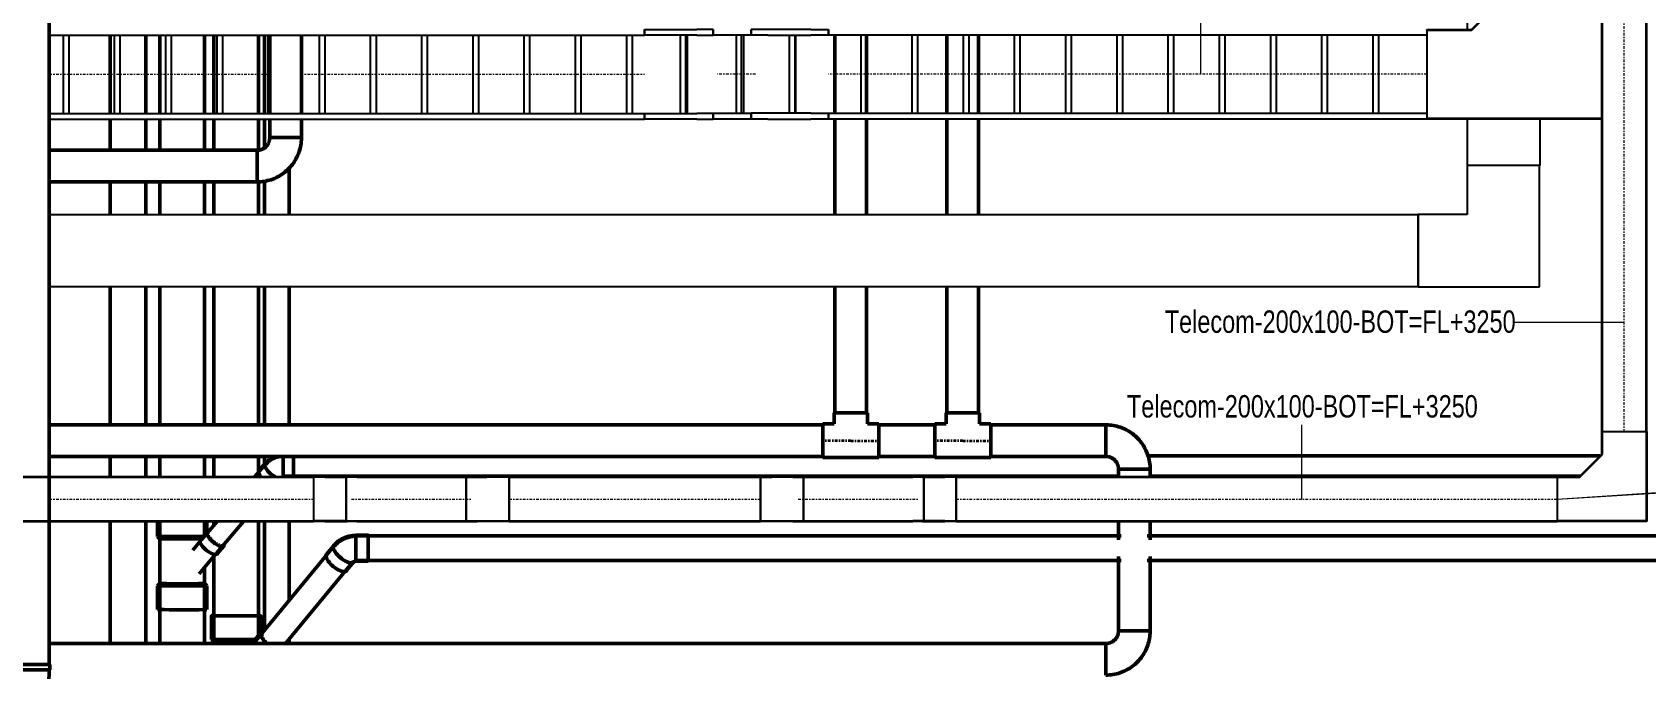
# Model space of a CAD drawing. Header units: millimetres. Extents: x -108050 to 96605, y 58136 to 140997.
# Drawn here: x 68769 to 75976, y 94780 to 97626 of the extents above; entities that cross this region are included whole.
import ezdxf

# ---------------------------------------------------------------- set-up
doc = ezdxf.new("R2010")
doc.units = ezdxf.units.MM
doc.linetypes.add('Center', pattern=[29.999999, 12, -6, 6, -6])
for name, color, linetype, lineweight in [('E-CABL-TRAY', 211, 'Continuous', 25), ('E-CABL-TRAY-CNTR', 211, 'Center', 18), ('E-CABL-TRAY-IDEN', 211, 'Continuous', 9), ('M-HVAC-DUCT', 70, 'Continuous', 50), ('P-PIPE', 3, 'Continuous', 50), ('P-PIPE-CNTR', 3, 'Center', 35)]:
    doc.layers.add(name, color=color, linetype=linetype, lineweight=lineweight)
doc.styles.add('Arial_2', font='arial.ttf', dxfattribs={"width": 0.75, "height": 100})

# ---------------------------------------------------------------- blocks, each defined once
blk = doc.blocks.new('PG_Busway_ThanhThang - 1250A-2004915-HẦM')
at = {"layer": 'E-CABL-TRAY'}
for p, q in [((68844.8, 96811.9), (74955.6, 96811.9)), ((74955.6, 96811.9), (74955.6, 96488.9)), ((74955.6, 96488.9), (68844.8, 96488.9))]:
    blk.add_line(p, q, dxfattribs=at)
blk = doc.blocks.new('PG_Busway_CutNgang - 1250A-2000881-HẦM')
at = {"layer": 'E-CABL-TRAY'}
for p, q in [((161.5, 381), (-161.5, 381)), ((-161.5, 381), (-161.5, 161.5)), ((161.5, -161.5), (161.5, 381)), ((-381, -161.5), (-381, 161.5)), ((-161.5, 161.5), (-381, 161.5)), ((-381, -161.5), (161.5, -161.5))]:
    blk.add_line(p, q, dxfattribs=at)
blk = doc.blocks.new('PG_Busway_ThanhThang - 1250A-2005225-HẦM')
at = {"layer": 'E-CABL-TRAY'}
for p, q in [((75176.3, 101592.1), (75443.6, 101592.1)), ((75176.3, 97638.3), (75176.3, 101592.1)), ((75469, 101592.1), (75499.3, 101592.1)), ((75499.3, 101592.1), (75499.3, 101408.2)), ((75499.3, 101382.8), (75499.3, 101179.6)), ((75499.3, 101154.2), (75499.3, 100951)), ((75499.3, 100925.6), (75499.3, 100722.4)), ((75499.3, 100697), (75499.3, 100493.8)), ((75499.3, 100468.4), (75499.3, 100265.2)), ((75499.3, 100239.8), (75499.3, 100036.6)), ((75499.3, 100011.2), (75499.3, 99808)), ((75499.3, 99782.6), (75499.3, 99579.4)), ((75499.3, 99554), (75499.3, 99350.8)), ((75499.3, 99325.4), (75499.3, 99122.2)), ((75499.3, 99096.8), (75499.3, 98893.6)), ((75499.3, 98868.2), (75499.3, 98665)), ((75499.3, 98639.6), (75499.3, 98526.8)), ((75499.3, 98501.4), (75499.3, 98326.8)), ((75499.3, 98301.4), (75499.3, 98163.9)), ((75499.3, 98138.5), (75499.3, 98038.5)), ((75176.3, 97031.4), (75176.3, 97238.5)), ((75499.3, 97238.5), (75499.3, 97031.4)), ((75499.3, 97031.4), (75176.3, 97031.4))]:
    blk.add_line(p, q, dxfattribs=at)
blk = doc.blocks.new('01_REC Elbow_C Flanged_ - 1 W-2037984-HẦM')
at = {"layer": 'M-HVAC-DUCT'}
for p, q in [((-812.5, -402), (-812.5, 402)), ((-812.5, 402), (-787.5, 402)), ((-787.5, 402), (-787.5, -402)), ((-787.5, -402), (-812.5, -402)), ((-402, -787.5), (402, -787.5)), ((-402, -787.5), (-402, -812.5)), ((402, -812.5), (402, -787.5)), ((402, -812.5), (-402, -812.5))]:
    blk.add_line(p, q, dxfattribs=at)
for radius, start, end in [(1200, 0.59779, 89.40221), (400, 1.79962, 88.20038)]:
    blk.add_arc((-800, -800), radius, start, end, dxfattribs=at)
blk = doc.blocks.new('DSC_uPVC_Elbow_TienPhong - Standard-2088163-HẦM')
at = {"layer": 'P-PIPE'}
blk.add_line((69807.5, 95699.9), (69780.7, 95668.1), dxfattribs=at)
at = {"layer": 'P-PIPE', "flags": 128}
for points in [[(69857.9, 95731.6), (69854.8, 95730.7), (69851.1, 95729.3), (69847.4, 95727.9), (69843.8, 95726.3), (69840.2, 95724.6), (69836.7, 95722.7), (69833.2, 95720.7), (69829.9, 95718.6), (69826.6, 95716.3), (69823.3, 95714), (69820.2, 95711.4), (69817.2, 95708.8), (69814.3, 95706), (69811.5, 95703.1), (69808.8, 95700.1), (69808.1, 95699.4)], [(69875.9, 95731.6), (69874.5, 95731.4), (69870.8, 95730.8), (69867, 95730.1), (69863.3, 95729.2), (69859.6, 95728.2), (69856, 95727.1), (69852.4, 95725.8), (69848.8, 95724.4), (69845.3, 95722.9), (69841.9, 95721.2), (69838.5, 95719.4), (69835.2, 95717.5), (69831.9, 95715.5), (69828.7, 95713.3), (69825.6, 95711), (69822.6, 95708.6), (69819.7, 95706), (69816.9, 95703.4), (69814.2, 95700.6), (69811.6, 95697.7), (69811, 95697)], [(69887.8, 95641.7), (69888.4, 95641.7), (69889, 95641.8), (69889.6, 95641.8), (69889.7, 95641.8)]]:
    blk.add_lwpolyline(points, dxfattribs=at)
at = {"layer": 'P-PIPE'}
for centre, major_axis, ratio, start_param, end_param in [((69889.7, 95689), (0, 48), 0.005, 0.492658, 2.063455), ((69934.7, 95689), (0, 48), 0.005, 0.492658, 2.063455), ((69817.4, 95637.1), (-36.7, 31), 0.382053, 0.044713, 1.010176), ((69844.2, 95668.9), (-36.7, 31), 0.382053, 6.094989, 8.160494), ((69844.2, 95668.9), (-36.1, 30.5), 0.382053, 0.306512, 2.108613), ((69844.2, 95668.9), (-36.1, 30.5), 0.382053, 6.240632, 6.589698), ((69844.2, 95668.9), (-36.7, 31), 0.382053, 1.877309, 2.082311), ((69889.7, 95689), (0, 48), 0.005, 2.063455, 3.029106), ((69934.7, 95689), (0, 48), 0.005, 2.063455, 3.029106), ((69934.7, 95689), (0, 48), 0.005, 3.372452, 3.474952)]:
    blk.add_ellipse(centre, major_axis=major_axis, ratio=ratio, start_param=start_param, end_param=end_param, dxfattribs=at)
blk = doc.blocks.new('DSC_uPVC_Elbow_TienPhong - Standard-2088165-HẦM')
at = {"layer": 'P-PIPE'}
for p, q in [((70268.9, 95380), (70213.9, 95380)), ((70114.6, 95334.6), (70082.5, 95295.8)), ((70171.9, 95221.9), (70204, 95260.7)), ((70213.9, 95264), (70268.9, 95264))]:
    blk.add_line(p, q, dxfattribs=at)
at = {"layer": 'P-PIPE', "flags": 128}
for points in [[(70213.9, 95379.3), (70209.2, 95379.2), (70204.5, 95379), (70199.9, 95378.6), (70195.2, 95378), (70190.6, 95377.3), (70186, 95376.4), (70181.4, 95375.3), (70176.8, 95374.1), (70172.3, 95372.7), (70167.9, 95371.1), (70163.5, 95369.4), (70159.1, 95367.5), (70154.8, 95365.5), (70150.6, 95363.3), (70146.5, 95360.9), (70142.5, 95358.4), (70138.5, 95355.8), (70134.7, 95352.9), (70130.9, 95349.9), (70127.3, 95346.8), (70123.8, 95343.5), (70120.4, 95340.1), (70117.2, 95336.5), (70115.2, 95334.2)], [(70213.9, 95375.5), (70209.4, 95375.5), (70204.8, 95375.2), (70200.3, 95374.8), (70195.7, 95374.3), (70191.2, 95373.6), (70186.7, 95372.7), (70182.3, 95371.7), (70177.9, 95370.5), (70173.5, 95369.1), (70169.2, 95367.6), (70164.9, 95365.9), (70160.7, 95364.1), (70156.5, 95362.1), (70152.4, 95360), (70148.4, 95357.7), (70144.5, 95355.3), (70140.7, 95352.7), (70137, 95349.9), (70133.3, 95347.1), (70129.8, 95344), (70126.4, 95340.8), (70123.1, 95337.5), (70120, 95334), (70118.1, 95331.8)], [(70203.4, 95261.2), (70203.5, 95261.3), (70203.6, 95261.4), (70203.7, 95261.6), (70203.9, 95261.7), (70204.1, 95261.9), (70204.4, 95262.1), (70204.7, 95262.3), (70205, 95262.5), (70205.3, 95262.7), (70205.7, 95262.9), (70206.2, 95263.1), (70206.6, 95263.4), (70207.1, 95263.6), (70207.7, 95263.8), (70208.2, 95263.9), (70208.8, 95264.1), (70209.4, 95264.3), (70210.1, 95264.4), (70210.7, 95264.5), (70211.4, 95264.6), (70212.1, 95264.7), (70212.8, 95264.8), (70213.5, 95264.8), (70213.9, 95264.8)]]:
    blk.add_lwpolyline(points, dxfattribs=at)
at = {"layer": 'P-PIPE'}
for centre, major_axis, ratio, start_param, end_param in [((70213.9, 95322), (0, 58), 0.005, 0.251893, 2.084488), ((70213.9, 95322), (0, 58), 0.005, 6.273279, 6.4929), ((70268.9, 95322), (0, 58), 0.005, 6.011479, 8.367674), ((70268.9, 95322.5), (0, 55), 0.005, 6.273279, 6.535078), ((70127.2, 95258.8), (-44.7, 36.9), 0.401317, 0, 1.885607), ((70159.3, 95297.7), (-44.7, 36.9), 0.401317, 6.091856, 8.168792), ((70159.3, 95297.7), (-44.1, 36.5), 0.401317, 0.314811, 3.107337), ((70159.3, 95297.7), (-44.1, 36.5), 0.401317, 6.24893, 6.597996), ((70213.9, 95322), (0, 58), 0.005, 2.084488, 2.869886), ((70268.9, 95322), (0, 58), 0.005, 2.084488, 3.131686), ((70127.2, 95258.8), (-44.7, 36.9), 0.401317, 1.885607, 3.194604), ((70159.3, 95297.7), (-44.7, 36.9), 0.401317, 1.885607, 3.141593), ((70213.9, 95322), (0, 58), 0.005, 2.920154, 3.131686), ((70268.9, 95322), (0, 58), 0.005, 3.141593, 3.448339)]:
    blk.add_ellipse(centre, major_axis=major_axis, ratio=ratio, start_param=start_param, end_param=end_param, dxfattribs=at)
blk = doc.blocks.new('E_Chanel Horizontal Bend_std_ - Standard-V238-HẦM')
at = {"layer": 'E-CABL-TRAY'}
for p, q in [((-100, 300), (-97.5, 300)), ((-100, 200), (-100, 300)), ((97.5, 300), (-97.5, 300)), ((-97.5, 198.9), (-97.5, 300)), ((97.5, 300), (100, 300)), ((97.5, 300), (97.5, -97.5)), ((100, 300), (100, -100)), ((-200, 100), (-100, 200)), ((-198.9, 97.5), (-97.5, 198.9)), ((-300, 97.5), (-300, 100)), ((-300, 100), (-200, 100)), ((-300, 97.5), (-300, -97.5)), ((-300, 97.5), (-198.9, 97.5)), ((-300, -100), (-300, -97.5)), ((97.5, -97.5), (-300, -97.5)), ((100, -100), (-300, -100))]:
    blk.add_line(p, q, dxfattribs=at)
blk = doc.blocks.new('M_Elbow - Welded - Generic - Standard-2092714-HẦM')
at = {"layer": 'P-PIPE'}
for p, q in [((-68.2, 127), (-70.7, 127)), ((-61.2, 127), (-68.2, 127)), ((-50, 127), (-61.2, 127)), ((-35.3, 127), (-50, 127)), ((-18.3, 127), (-35.3, 127)), ((18.3, 127), (-18.3, 127)), ((35.3, 127), (18.3, 127)), ((50, 127), (35.3, 127)), ((61.2, 127), (50, 127)), ((68.2, 127), (61.2, 127)), ((70.6, 127), (68.2, 127)), ((-127, 70.6), (-127, 68.2)), ((-127, 68.2), (-127, 61.2)), ((-127, 61.2), (-127, 50)), ((-127, 50), (-127, 35.3)), ((-127, 35.3), (-127, 18.3)), ((-127, 18.3), (-127, -18.3)), ((-127, -18.3), (-127, -35.3)), ((-127, -35.3), (-127, -50)), ((-127, -50), (-127, -61.2)), ((-127, -61.2), (-127, -68.2)), ((-127, -68.2), (-127, -70.7))]:
    blk.add_line(p, q, dxfattribs=at)
at = {"layer": 'P-PIPE', "flags": 128}
for points in [[(-70.7, 127), (-70.7, 124.7), (-70.8, 122.5), (-71.1, 120.3), (-71.4, 118), (-71.8, 115.8), (-72.3, 113.6), (-72.8, 111.4), (-73.5, 109.3), (-74.3, 107.1), (-75.1, 105.1), (-76, 103), (-77, 101), (-78.1, 99), (-79.3, 97.1), (-80.5, 95.2), (-81.8, 93.3), (-83.2, 91.6), (-84.6, 89.8), (-86.2, 88.2), (-87.7, 86.6), (-89.4, 85), (-91.1, 83.6), (-92.9, 82.2), (-94.7, 80.8), (-96.6, 79.6), (-98.5, 78.4), (-100.4, 77.3), (-102.4, 76.3), (-104.5, 75.3), (-106.6, 74.5), (-108.7, 73.7), (-110.8, 73), (-113, 72.4), (-115.2, 71.9), (-117.4, 71.5), (-119.7, 71.1), (-121.9, 70.9), (-124.1, 70.7), (-126.4, 70.7), (-127, 70.6)], [(-127, -70.7), (-119.1, -70.5), (-111.2, -70), (-103.3, -69.2), (-95.5, -68.1), (-87.7, -66.7), (-80, -65), (-72.4, -63), (-64.8, -60.6), (-57.4, -58), (-50, -55), (-42.8, -51.8), (-35.7, -48.3), (-28.8, -44.5), (-22, -40.5), (-15.4, -36.1), (-9, -31.5), (-2.7, -26.7), (3.3, -21.6), (9.2, -16.3), (14.8, -10.7), (20.2, -4.9), (25.3, 1.1), (30.3, 7.3), (34.9, 13.6), (39.3, 20.2), (43.5, 26.9), (47.3, 33.8), (50.9, 40.9), (54.2, 48.1), (57.2, 55.4), (59.9, 62.8), (62.4, 70.3), (64.5, 77.9), (66.3, 85.6), (67.8, 93.4), (69, 101.2), (69.8, 109.1), (70.4, 117), (70.6, 124.9), (70.6, 127)]]:
    blk.add_lwpolyline(points, dxfattribs=at)
blk = doc.blocks.new('E_Ladder Vertical Inside Bend - Standard-V298-HẦM')
at = {"layer": 'E-CABL-TRAY'}
for p, q in [((71501.9, 97613.1), (71501.9, 97638.5)), ((71501.9, 97638.5), (71581.9, 97638.5)), ((71581.9, 97613.1), (71501.9, 97613.1)), ((71581.9, 97638.5), (71735, 97638.5)), ((71735, 97613.1), (71581.9, 97613.1)), ((71662.1, 97263.9), (71662.1, 97613.1)), ((71687, 97263.9), (71687, 97613.1)), ((71691.9, 97613.1), (71691.9, 97263.9)), ((71808.9, 97638.5), (71735, 97638.5)), ((71735, 97613.1), (71808.9, 97613.1)), ((71808.9, 97638.5), (71808.9, 97613.1)), ((71501.9, 97238.5), (71501.9, 97263.9)), ((71501.9, 97263.9), (71581.9, 97263.9)), ((71581.9, 97238.5), (71501.9, 97238.5)), ((71581.9, 97263.9), (71735, 97263.9)), ((71735, 97238.5), (71581.9, 97238.5)), ((71808.9, 97263.9), (71735, 97263.9)), ((71735, 97238.5), (71808.9, 97238.5)), ((71808.9, 97263.9), (71808.9, 97238.5))]:
    blk.add_line(p, q, dxfattribs=at)
blk = doc.blocks.new('E_Chanel Horizontal Bend_std_ - Standard-V299-HẦM')
at = {"layer": 'E-CABL-TRAY'}
for p, q in [((-200, 600), (-197.5, 600)), ((-200, 400), (-200, 600)), ((-197.5, 398.9), (-197.5, 600)), ((181.7, 600), (-174.6, 600)), ((-400, 200), (-200, 400)), ((-398.9, 197.5), (-197.5, 398.9)), ((-600, 197.5), (-600, 200)), ((-600, 200), (-400, 200)), ((-600, 197.5), (-398.9, 197.5)), ((-600, 174.6), (-600, -174.6)), ((-600, -200), (-600, -197.5)), ((181.7, -197.5), (-600, -197.5)), ((181.7, -200), (-600, -200))]:
    blk.add_line(p, q, dxfattribs=at)
blk = doc.blocks.new('E_Ladder Vertical Outside Bend - Standard-2140857-HẦM')
at = {"layer": 'E-CABL-TRAY'}
for p, q in [((-92730.1, 97613.1), (-92730.1, 97638.5)), ((-92730.1, 97638.5), (-92650.1, 97638.5)), ((-92650.1, 97613.1), (-92730.1, 97613.1)), ((-92458.8, 97638.5), (-92650.1, 97638.5)), ((-92650.1, 97613.1), (-92458.8, 97613.1)), ((-92584.5, 97613.1), (-92584.5, 97263.9)), ((-92579.6, 97263.9), (-92579.6, 97613.1)), ((-92554.7, 97263.9), (-92554.7, 97613.1)), ((-92458.8, 97638.5), (-92384.9, 97638.5)), ((-92458.8, 97613.1), (-92384.9, 97613.1)), ((-92384.9, 97638.5), (-92384.9, 97613.1)), ((-92730.1, 97238.5), (-92730.1, 97263.9)), ((-92730.1, 97263.9), (-92650.1, 97263.9)), ((-92650.1, 97238.5), (-92730.1, 97238.5)), ((-92458.8, 97263.9), (-92650.1, 97263.9)), ((-92650.1, 97238.5), (-92458.8, 97238.5)), ((-92458.8, 97263.9), (-92384.9, 97263.9)), ((-92458.8, 97238.5), (-92384.9, 97238.5)), ((-92384.9, 97263.9), (-92384.9, 97238.5))]:
    blk.add_line(p, q, dxfattribs=at)
blk = doc.blocks.new('E_Channel Vertical Outside Bend_std_ - Standard-2127856-HẦM')
at = {"layer": 'E-CABL-TRAY'}
for p, q in [((-90971, 96836.5), (-90971, 96839)), ((-90971, 96839), (-90927.7, 96839)), ((-90927.7, 96836.5), (-90971, 96836.5)), ((-90827.7, 96839), (-90927.7, 96839)), ((-90927.7, 96836.5), (-90827.7, 96836.5)), ((-90922.2, 96641.6), (-90922.2, 96836.5)), ((-90827.7, 96839), (-90777.7, 96839)), ((-90827.7, 96836.5), (-90777.7, 96836.5)), ((-90777.7, 96839), (-90777.7, 96836.5)), ((-90777.7, 96836.5), (-90777.7, 96641.6)), ((-90971, 96639), (-90971, 96641.6)), ((-90971, 96641.6), (-90927.7, 96641.6)), ((-90927.7, 96639), (-90971, 96639)), ((-90827.7, 96641.6), (-90927.7, 96641.6)), ((-90927.7, 96639), (-90827.7, 96639)), ((-90827.7, 96641.6), (-90777.7, 96641.6)), ((-90777.7, 96639), (-90827.7, 96639)), ((-90777.7, 96641.6), (-90777.7, 96639))]:
    blk.add_line(p, q, dxfattribs=at)
blk = doc.blocks.new('E_Channel Vertical Inside Bend_std_ - Standard-2127860-HẦM')
at = {"layer": 'E-CABL-TRAY'}
for p, q in [((-91304.5, 96836.5), (-91304.5, 96839)), ((-91304.5, 96839), (-91254.5, 96839)), ((-91304.5, 96641.6), (-91304.5, 96836.5)), ((-91254.5, 96836.5), (-91304.5, 96836.5)), ((-91254.5, 96839), (-91204.5, 96839)), ((-91204.5, 96836.5), (-91254.5, 96836.5)), ((-91204.5, 96839), (-91161.2, 96839)), ((-91161.2, 96836.5), (-91204.5, 96836.5)), ((-91161.2, 96839), (-91161.2, 96836.5)), ((-91112.4, 96836.5), (-91112.4, 96641.6)), ((-91304.5, 96639), (-91304.5, 96641.6)), ((-91304.5, 96641.6), (-91254.5, 96641.6)), ((-91254.5, 96639), (-91304.5, 96639)), ((-91254.5, 96641.6), (-91204.5, 96641.6)), ((-91204.5, 96639), (-91254.5, 96639)), ((-91161.2, 96641.6), (-91204.5, 96641.6)), ((-91161.2, 96639), (-91204.5, 96639)), ((-91161.2, 96641.6), (-91161.2, 96639))]:
    blk.add_line(p, q, dxfattribs=at)
blk = doc.blocks.new('E_Channel Vertical Inside Bend_std_ - Standard-V277-HẦM')
at = {"layer": 'E-CABL-TRAY'}
for p, q in [((-92026.6, 96641.6), (-92026.6, 96836.5)), ((-91977.9, 96836.5), (-91977.9, 96839)), ((-91977.9, 96839), (-91934.6, 96839)), ((-91934.6, 96836.5), (-91977.9, 96836.5)), ((-91934.6, 96839), (-91884.6, 96839)), ((-91884.6, 96836.5), (-91934.6, 96836.5)), ((-91884.6, 96839), (-91834.6, 96839)), ((-91834.6, 96836.5), (-91884.6, 96836.5)), ((-91834.6, 96839), (-91834.6, 96836.5)), ((-91834.6, 96836.5), (-91834.6, 96641.6)), ((-91977.9, 96639), (-91977.9, 96641.6)), ((-91977.9, 96641.6), (-91934.6, 96641.6)), ((-91934.6, 96639), (-91977.9, 96639)), ((-91934.6, 96641.6), (-91884.6, 96641.6)), ((-91884.6, 96639), (-91934.6, 96639)), ((-91834.6, 96641.6), (-91884.6, 96641.6)), ((-91834.6, 96639), (-91884.6, 96639)), ((-91834.6, 96641.6), (-91834.6, 96639))]:
    blk.add_line(p, q, dxfattribs=at)
blk = doc.blocks.new('E_Channel Vertical Outside Bend_std_ - Standard-V278-HẦM')
at = {"layer": 'E-CABL-TRAY'}
for p, q in [((-92707.8, 96836.5), (-92707.8, 96839)), ((-92707.8, 96839), (-92657.8, 96839)), ((-92707.8, 96641.6), (-92707.8, 96836.5)), ((-92657.8, 96836.5), (-92707.8, 96836.5)), ((-92557.8, 96839), (-92657.8, 96839)), ((-92657.8, 96836.5), (-92557.8, 96836.5)), ((-92563.2, 96836.5), (-92563.2, 96641.6)), ((-92557.8, 96839), (-92514.5, 96839)), ((-92557.8, 96836.5), (-92514.5, 96836.5)), ((-92514.5, 96839), (-92514.5, 96836.5)), ((-92707.8, 96639), (-92707.8, 96641.6)), ((-92707.8, 96641.6), (-92657.8, 96641.6)), ((-92657.8, 96639), (-92707.8, 96639)), ((-92557.8, 96641.6), (-92657.8, 96641.6)), ((-92657.8, 96639), (-92557.8, 96639)), ((-92557.8, 96641.6), (-92514.5, 96641.6)), ((-92514.5, 96639), (-92557.8, 96639)), ((-92514.5, 96641.6), (-92514.5, 96639))]:
    blk.add_line(p, q, dxfattribs=at)

msp = doc.modelspace()

# ---------------------------------------------------------------- linework, layer by layer
at = {"layer": 'E-CABL-TRAY'}
for p, q in [((75776, 95841.7), (75776, 102540.2)), ((75778.6, 95841.7), (75778.6, 102540.2)), ((75973.5, 95841.7), (75973.5, 102540.2)), ((75976, 95841.7), (75976, 102540.2)), ((68844.8, 97613.1), (71501.9, 97613.1)), ((68907.8, 97263.9), (68907.8, 97613.1)), ((68933.2, 97263.9), (68933.2, 97613.1)), ((69136.4, 97263.9), (69136.4, 97613.1)), ((69161.8, 97263.9), (69161.8, 97613.1)), ((69365, 97263.9), (69365, 97613.1)), ((69390.4, 97263.9), (69390.4, 97613.1)), ((69593.6, 97263.9), (69593.6, 97613.1)), ((69619, 97263.9), (69619, 97613.1)), ((69822.2, 97263.9), (69822.2, 97613.1)), ((70050.8, 97263.9), (70050.8, 97613.1)), ((70076.2, 97263.9), (70076.2, 97613.1)), ((70279.4, 97263.9), (70279.4, 97613.1)), ((70304.8, 97263.9), (70304.8, 97613.1)), ((70508, 97263.9), (70508, 97613.1)), ((70533.4, 97263.9), (70533.4, 97613.1)), ((70736.6, 97263.9), (70736.6, 97613.1)), ((70762, 97263.9), (70762, 97613.1)), ((70965.2, 97263.9), (70965.2, 97613.1)), ((70990.6, 97263.9), (70990.6, 97613.1)), ((71193.8, 97263.9), (71193.8, 97613.1)), ((71219.2, 97263.9), (71219.2, 97613.1)), ((71422.4, 97263.9), (71422.4, 97613.1)), ((71447.8, 97263.9), (71447.8, 97613.1)), ((71501.9, 97638.5), (71501.9, 97613.1)), ((71808.9, 97613.1), (71808.9, 97638.5)), ((71978.6, 97613.1), (71808.9, 97613.1)), ((71910.6, 97613.1), (71910.6, 97263.9)), ((71934, 97613.1), (71934, 97263.9)), ((71943.7, 97613.1), (71943.7, 97263.9)), ((71978.6, 97638.5), (71978.6, 97613.1)), ((72323.8, 97613.1), (72323.8, 97638.5)), ((74994.3, 97613.1), (72323.8, 97613.1)), ((72467, 97613.1), (72467, 97263.9)), ((72492.4, 97613.1), (72492.4, 97263.9)), ((72695.6, 97613.1), (72695.6, 97263.9)), ((72721, 97613.1), (72721, 97263.9)), ((72924.2, 97613.1), (72924.2, 97263.9)), ((72949.6, 97613.1), (72949.6, 97263.9)), ((73152.8, 97613.1), (73152.8, 97263.9)), ((73178.2, 97613.1), (73178.2, 97263.9)), ((73381.4, 97613.1), (73381.4, 97263.9)), ((73406.8, 97613.1), (73406.8, 97263.9)), ((73610, 97613.1), (73610, 97263.9)), ((73635.4, 97613.1), (73635.4, 97263.9)), ((73838.6, 97613.1), (73838.6, 97263.9)), ((73864, 97613.1), (73864, 97263.9)), ((74067.2, 97613.1), (74067.2, 97263.9)), ((74092.6, 97613.1), (74092.6, 97263.9)), ((74295.8, 97613.1), (74295.8, 97263.9)), ((74321.2, 97613.1), (74321.2, 97263.9)), ((74524.4, 97613.1), (74524.4, 97263.9)), ((74549.8, 97613.1), (74549.8, 97263.9)), ((74753, 97613.1), (74753, 97263.9)), ((74778.4, 97613.1), (74778.4, 97263.9)), ((74994.3, 97638.5), (74994.3, 97613.1)), ((68844.8, 97263.9), (71501.9, 97263.9)), ((68844.8, 97238.5), (71501.9, 97238.5)), ((71501.9, 97263.9), (71501.9, 97238.5)), ((71808.9, 97238.5), (71808.9, 97263.9)), ((71978.6, 97263.9), (71808.9, 97263.9)), ((71978.6, 97238.5), (71808.9, 97238.5)), ((71978.6, 97263.9), (71978.6, 97238.5)), ((72323.8, 97238.5), (72323.8, 97263.9)), ((74994.3, 97263.9), (72323.8, 97263.9)), ((74994.3, 97238.5), (72323.8, 97238.5)), ((74994.3, 97263.9), (74994.3, 97238.5)), ((75976, 95841.7), (75776, 95841.7)), ((65055.9, 95641.7), (70024.9, 95641.7)), ((65055.9, 95639.1), (70024.9, 95639.1)), ((70024.9, 95641.7), (70024.9, 95441.7)), ((70169.5, 95444.2), (70169.5, 95639.1)), ((70218.2, 95639.1), (70218.2, 95641.7)), ((70218.2, 95641.7), (70754.8, 95641.7)), ((70218.2, 95639.1), (70754.8, 95639.1)), ((70706.1, 95639.1), (70706.1, 95444.2)), ((70754.8, 95641.7), (70754.8, 95639.1)), ((70898.1, 95441.7), (70898.1, 95641.7)), ((70898.1, 95641.7), (72020.2, 95641.7)), ((70898.1, 95639.1), (72020.2, 95639.1)), ((72020.2, 95641.7), (72020.2, 95441.7)), ((72163.5, 95639.1), (72163.5, 95641.7)), ((72163.5, 95641.7), (72700.1, 95641.7)), ((72163.5, 95639.1), (72700.1, 95639.1)), ((72212.2, 95444.2), (72212.2, 95639.1)), ((72700.1, 95641.7), (72700.1, 95639.1)), ((72748.8, 95639.1), (72748.8, 95444.2)), ((72893.4, 95441.7), (72893.4, 95641.7)), ((72893.4, 95641.7), (75576, 95641.7)), ((72893.4, 95639.1), (75576, 95639.1)), ((75576, 95641.7), (75576, 95441.7)), ((65055.9, 95444.2), (70024.9, 95444.2)), ((65055.9, 95441.7), (70024.9, 95441.7)), ((70218.2, 95441.7), (70218.2, 95444.2)), ((70218.2, 95444.2), (70754.8, 95444.2)), ((70218.2, 95441.7), (70754.8, 95441.7)), ((70754.8, 95444.2), (70754.8, 95441.7)), ((70898.1, 95444.2), (72020.2, 95444.2)), ((70898.1, 95441.7), (72020.2, 95441.7)), ((72163.5, 95441.7), (72163.5, 95444.2)), ((72163.5, 95444.2), (72700.1, 95444.2)), ((72163.5, 95441.7), (72700.1, 95441.7)), ((72700.1, 95444.2), (72700.1, 95441.7)), ((72893.4, 95444.2), (75576, 95444.2)), ((72893.4, 95441.7), (75576, 95441.7))]:
    msp.add_line(p, q, dxfattribs=at)
at = {"layer": 'E-CABL-TRAY-CNTR'}
for p, q in [((75876, 95841.7), (75876, 102540.2)), ((68844.8, 97438.5), (69832.3, 97438.5)), ((69966.8, 97438.5), (71501.9, 97438.5)), ((71997.7, 97438.5), (71828.1, 97438.5)), ((74994.3, 97438.5), (72323.8, 97438.5)), ((68844.8, 95541.7), (70024.9, 95541.7)), ((70193.2, 95541.7), (70729.8, 95541.7)), ((70898.1, 95541.7), (72020.2, 95541.7)), ((72188.5, 95541.7), (72725.1, 95541.7)), ((72893.4, 95541.7), (75576, 95541.7))]:
    msp.add_line(p, q, dxfattribs=at)
at = {"layer": 'E-CABL-TRAY-IDEN'}
for p, q in [((73984.8, 97438.5), (73984.8, 98002.8)), ((75576, 95541.7), (95042.7, 96815.6)), ((75876, 96329.9), (75387.5, 96329.9)), ((75576, 95541.7), (82417.6, 95951.9)), ((74437.1, 95541.7), (74437.1, 95872.4))]:
    msp.add_line(p, q, dxfattribs=at)
at = {"layer": 'M-HVAC-DUCT'}
msp.add_line((68844.8, 104250.8), (68844.8, 94803.6), dxfattribs=at)
at = {"layer": 'P-PIPE'}
for p, q in [((69116, 97613.1), (69116, 97263.9)), ((69276, 97263.9), (69276, 97613.1)), ((69338, 97613.1), (69338, 97263.9)), ((69538, 97263.9), (69538, 97613.1)), ((69579, 97613.1), (69579, 97263.9)), ((69779, 97263.9), (69779, 97613.1)), ((69806.2, 97613.1), (69806.2, 97263.9)), ((69828.9, 97613.1), (69828.9, 97263.9)), ((69970.2, 97263.9), (69970.2, 97613.1)), ((72352.3, 97613.1), (72352.3, 97263.9)), ((72493.6, 97263.9), (72493.6, 97613.1)), ((72852.3, 97613.1), (72852.3, 97263.9)), ((72993.6, 97263.9), (72993.6, 97613.1)), ((69116, 97238.5), (69116, 97099)), ((69276, 97099), (69276, 97238.5)), ((69338, 97238.5), (69338, 97099)), ((69538, 97099), (69538, 97238.5)), ((69579, 97238.5), (69579, 97099)), ((69779, 97100.2), (69779, 97238.5)), ((69806.2, 97238.5), (69806.2, 97111.3)), ((69828.9, 97238.5), (69828.9, 97155.3)), ((69970.2, 97155.3), (69970.2, 97238.5)), ((72352.3, 97238.5), (72352.3, 96811.9)), ((72493.6, 96811.9), (72493.6, 97238.5)), ((72852.3, 97238.5), (72852.3, 96811.9)), ((72993.6, 96811.9), (72993.6, 97238.5)), ((69828.9, 97155.3), (69970.2, 97155.3)), ((69772.6, 97099), (68844.8, 97099)), ((69772.6, 96957.7), (69772.6, 97099)), ((69916.2, 96811.9), (69916.2, 97021.2)), ((68844.8, 96957.7), (69772.6, 96957.7)), ((69116, 96957.7), (69116, 96811.9)), ((69276, 96811.9), (69276, 96957.7)), ((69338, 96957.7), (69338, 96811.9)), ((69538, 96811.9), (69538, 96957.7)), ((69579, 96957.7), (69579, 96811.9)), ((69779, 96811.9), (69779, 96958.4)), ((69806.2, 96961.5), (69806.2, 96811.9)), ((69116, 96488.9), (69116, 95872.8)), ((69276, 95872.8), (69276, 96488.9)), ((69338, 96488.9), (69338, 95872.8)), ((69538, 95872.8), (69538, 96488.9)), ((69579, 96488.9), (69579, 95872.8)), ((69779, 95872.8), (69779, 96488.9)), ((69806.2, 96488.9), (69806.2, 95872.8)), ((69916.2, 95872.8), (69916.2, 96488.9)), ((72352.3, 96488.9), (72352.3, 95926.8)), ((72493.6, 95926.8), (72493.6, 96488.9)), ((72852.3, 96488.9), (72852.3, 95926.8)), ((72993.6, 95926.8), (72993.6, 96488.9)), ((72298.5, 95872.9), (68844.8, 95872.9)), ((72303.5, 95876.8), (72298.5, 95876.8)), ((72298.5, 95876.8), (72298.5, 95727.8)), ((72303.5, 95876.8), (72298.5, 95876.8)), ((72298.5, 95876.8), (72298.5, 95727.8)), ((72348.5, 95876.8), (72303.5, 95876.8)), ((72348.5, 95876.8), (72303.5, 95876.8)), ((72348.5, 95926.8), (72348.5, 95921.8)), ((72497.5, 95926.8), (72348.5, 95926.8)), ((72348.5, 95926.8), (72348.5, 95921.8)), ((72497.5, 95926.8), (72348.5, 95926.8)), ((72348.5, 95921.8), (72348.5, 95876.8)), ((72348.5, 95921.8), (72348.5, 95876.8)), ((72497.5, 95921.8), (72497.5, 95926.8)), ((72497.5, 95921.8), (72497.5, 95926.8)), ((72497.5, 95876.8), (72497.5, 95921.8)), ((72497.5, 95876.8), (72497.5, 95921.8)), ((72542.5, 95876.8), (72497.5, 95876.8)), ((72542.5, 95876.8), (72497.5, 95876.8)), ((72547.5, 95876.8), (72542.5, 95876.8)), ((72547.5, 95876.8), (72542.5, 95876.8)), ((72547.5, 95727.8), (72547.5, 95876.8)), ((72547.5, 95727.8), (72547.5, 95876.8)), ((72798.5, 95872.9), (72547.5, 95872.9)), ((72803.5, 95876.8), (72798.5, 95876.8)), ((72798.5, 95876.8), (72798.5, 95727.8)), ((72803.5, 95876.8), (72798.5, 95876.8)), ((72798.5, 95876.8), (72798.5, 95727.8)), ((72848.5, 95876.8), (72803.5, 95876.8)), ((72848.5, 95876.8), (72803.5, 95876.8)), ((72848.5, 95926.8), (72848.5, 95921.8)), ((72997.5, 95926.8), (72848.5, 95926.8)), ((72848.5, 95926.8), (72848.5, 95921.8)), ((72997.5, 95926.8), (72848.5, 95926.8)), ((72848.5, 95921.8), (72848.5, 95876.8)), ((72848.5, 95921.8), (72848.5, 95876.8)), ((72997.5, 95921.8), (72997.5, 95926.8)), ((72997.5, 95921.8), (72997.5, 95926.8)), ((72997.5, 95876.8), (72997.5, 95921.8)), ((72997.5, 95876.8), (72997.5, 95921.8)), ((73042.5, 95876.8), (72997.5, 95876.8)), ((73042.5, 95876.8), (72997.5, 95876.8)), ((73047.5, 95876.8), (73042.5, 95876.8)), ((73047.5, 95876.8), (73042.5, 95876.8)), ((73047.5, 95727.8), (73047.5, 95876.8)), ((73047.5, 95727.8), (73047.5, 95876.8)), ((73561.6, 95872.9), (73047.5, 95872.9)), ((73561.6, 95802.3), (73561.6, 95872.9)), ((73561.6, 95731.6), (73561.6, 95802.3)), ((68844.8, 95731.6), (72298.5, 95731.6)), ((69116, 95731.7), (69116, 95641.7)), ((69276, 95641.7), (69276, 95731.7)), ((69338, 95731.7), (69338, 95641.7)), ((69538, 95641.7), (69538, 95731.7)), ((69579, 95731.7), (69579, 95641.7)), ((69779, 95662.9), (69779, 95731.7)), ((69806.2, 95731.7), (69806.2, 95698.2)), ((72298.5, 95727.8), (72303.5, 95727.8)), ((72298.5, 95727.8), (72303.5, 95727.8)), ((72303.5, 95727.8), (72542.5, 95727.8)), ((72303.5, 95727.8), (72542.5, 95727.8)), ((72542.5, 95727.8), (72547.5, 95727.8)), ((72542.5, 95727.8), (72547.5, 95727.8)), ((72547.5, 95731.6), (72798.5, 95731.6)), ((72798.5, 95727.8), (72803.5, 95727.8)), ((72798.5, 95727.8), (72803.5, 95727.8)), ((72803.5, 95727.8), (73042.5, 95727.8)), ((72803.5, 95727.8), (73042.5, 95727.8)), ((73042.5, 95727.8), (73047.5, 95727.8)), ((73042.5, 95727.8), (73047.5, 95727.8)), ((73047.5, 95731.6), (73561.6, 95731.6)), ((75768.4, 95734), (73749.1, 95734)), ((69809.8, 95697.9), (69762.4, 95641.7)), ((69806.2, 95696.1), (69806.2, 95693.6)), ((69889.7, 95644), (73618.1, 95644)), ((73618, 95675.3), (73618, 95641.7)), ((73759.3, 95675.3), (73618, 95675.3)), ((73759.2, 95644), (75678.4, 95644)), ((73759.3, 95641.7), (73759.3, 95675.3)), ((69116, 95441.7), (69116, 94896.5)), ((69276, 94896.5), (69276, 95441.7)), ((69328.4, 95441.7), (69328.4, 95374.3)), ((69338, 95441.7), (69338, 95374.3)), ((69593.5, 95441.7), (69522.7, 95357.9)), ((69538, 95382.2), (69538, 95441.7)), ((69547.6, 95393.4), (69547.6, 95441.7)), ((69579, 95441.7), (69579, 95424.5)), ((69591.5, 95299.8), (69711.3, 95441.7)), ((69779, 94931.8), (69779, 95441.7)), ((69806.2, 95441.7), (69806.2, 94956.7)), ((69916.2, 95089.8), (69916.2, 95441.7)), ((73618, 95441.7), (73618, 95358.8)), ((73759.3, 95359.7), (73759.3, 95441.7)), ((69328.4, 95374.3), (69338, 95364.2)), ((69338, 95364.2), (69338, 95164.2)), ((69519.9, 95354.5), (69485.3, 95313.5)), ((69517.6, 95353), (69518.2, 95347.5)), ((69549.9, 95396.6), (69519.5, 95360.6)), ((73630.4, 95377), (70213.9, 95377)), ((76973.8, 95377), (73746.3, 95377)), ((69514.3, 95208.3), (69588.7, 95296.4)), ((69579, 95285.2), (69579, 94915)), ((69582.1, 95293.6), (69587.6, 95294)), ((69594.8, 95297), (69625.2, 95333)), ((70116.9, 95332.7), (69759.6, 94900.2)), ((73618, 95285.3), (73618, 94953)), ((73759.3, 94953), (73759.3, 95284.4)), ((69538, 95164.2), (69538, 95238.3)), ((69899.2, 94896.5), (70201.7, 95262.7)), ((70213.9, 95267), (73630.4, 95267)), ((73746.3, 95267), (76973.8, 95267)), ((69338, 95164.2), (69328.4, 95154.1)), ((69328.4, 95154.1), (69328.4, 95048.1)), ((69338, 95154.1), (69338, 94896.5)), ((69547.6, 95154.1), (69538, 95164.2)), ((69538, 94896.5), (69538, 95154.1)), ((69547.6, 95048.1), (69547.6, 95154.1)), ((69569.4, 95021), (69569.4, 94915)), ((69788.6, 94943.4), (69788.6, 95021)), ((69791.1, 94946.7), (69755.5, 94903.6)), ((73618, 94953), (73759.3, 94953)), ((73561.6, 94896.7), (68844.8, 94896.7)), ((69569.4, 94915), (69579, 94904.9)), ((69579, 94904.9), (69579, 94896.5)), ((69916.2, 94896.5), (69916.2, 94917.1)), ((73561.6, 94755.4), (73561.6, 94896.7))]:
    msp.add_line(p, q, dxfattribs=at)
for centre, major_axis, ratio, start_param, end_param in [((69438, 95374.3), (109.6, 0), 0.005, 3.099471, 4.146669), ((69438, 95364.2), (100, 0), 0.005, 3.099471, 5.717465), ((69438, 95374.3), (109.6, 0), 0.005, 4.146669, 5.717465), ((69557.1, 95328.8), (-37.7, 31.8), 0.382053, 0, 1.151779), ((69587.5, 95364.8), (-37.7, 31.8), 0.382053, 5.864168, 7.434965), ((69587.5, 95364.8), (-34.4, 29), 0.382053, 0, 0.227561), ((69587.5, 95364.8), (-34.4, 29), 0.382053, 0.366381, 0.445242), ((69587.5, 95364.8), (-34.4, 29), 0.382053, 0.575602, 0.707041), ((69587.5, 95364.8), (-34.4, 29), 0.382053, 0.837401, 0.96884), ((69587.5, 95364.8), (-37.7, 31.8), 0.382053, 1.151779, 3.371018), ((69587.5, 95364.8), (-34.4, 29), 0.382053, 1.0992, 1.151779), ((69587.5, 95364.8), (-34.4, 29), 0.382053, 1.151779, 1.23064), ((69587.5, 95364.8), (-34.4, 29), 0.382053, 1.361, 1.492439), ((69557.1, 95328.8), (-37.7, 31.8), 0.382053, 1.151779, 3.246174), ((69587.5, 95364.8), (-34.4, 29), 0.382053, 1.622799, 1.754238), ((69587.5, 95364.8), (-34.4, 29), 0.382053, 1.884598, 2.016038), ((69587.5, 95364.8), (-34.4, 29), 0.382053, 2.146398, 2.277837), ((69587.5, 95364.8), (-34.4, 29), 0.382053, 2.408197, 2.539637), ((69587.5, 95364.8), (-34.4, 29), 0.382053, 2.631496, 2.801436), ((69587.5, 95364.8), (-34.4, 29), 0.382053, 2.907643, 3.141593), ((69438, 95154.1), (109.6, 0), 0.005, 3.099471, 4.146669), ((69438, 95164.2), (100, 0), 0.005, 3.099471, 5.717465), ((69438, 95154.1), (109.6, 0), 0.005, 4.146669, 6.241064), ((69438, 95164.2), (100, 0), 0.005, 5.717465, 6.241064), ((69438, 95048.1), (109.6, 0), 0.005, 3.099471, 4.146669), ((69438, 95048.1), (109.6, 0), 0.005, 4.146669, 6.283185), ((69679, 95021), (109.6, 0), 0.005, 2.733307, 4.113964), ((69679, 95021), (100, 0), 0.005, 3.141593, 3.381976), ((69679, 95021), (100, 0), 0.005, 3.496682, 3.628041), ((69679, 95021), (100, 0), 0.005, 3.758481, 3.88984), ((69679, 95021), (100, 0), 0.005, 4.020281, 4.113964), ((69679, 95021), (109.6, 0), 0.005, 4.113964, 6.697655), ((69679, 95021), (100, 0), 0.005, 4.113964, 4.15164), ((69679, 95021), (100, 0), 0.005, 4.28208, 4.375763), ((69679, 95021), (100, 0), 0.005, 4.899362, 4.937038), ((69679, 95021), (100, 0), 0.005, 5.067478, 5.198837), ((69679, 95021), (100, 0), 0.005, 5.329278, 5.460637), ((69679, 95021), (100, 0), 0.005, 5.591077, 5.722436), ((69679, 95021), (100, 0), 0.005, 5.852876, 5.946559), ((69679, 95021), (100, 0), 0.005, 6.114676, 6.283185), ((69837.6, 94908.3), (-46.5, 38.4), 0.401317, 5.869403, 7.407657), ((69837.6, 94908.3), (-42.4, 35), 0.401317, 0.339073, 0.431538), ((69837.6, 94908.3), (-42.4, 35), 0.401317, 0, 0.169738), ((69837.6, 94908.3), (-42.4, 35), 0.401317, 0.561969, 0.693337), ((69837.6, 94908.3), (-42.4, 35), 0.401317, 0.823769, 0.955137), ((69679, 94915), (109.6, 0), 0.005, 3.066766, 4.113964), ((69679, 94904.9), (100, 0), 0.005, 3.066766, 5.60767), ((69679, 94915), (109.6, 0), 0.005, 4.113964, 5.619813), ((69802, 94865.2), (-46.5, 38.4), 0.401317, 0, 0.289459), ((69837.6, 94908.3), (-46.5, 38.4), 0.401317, 1.124471, 1.386271), ((69837.6, 94908.3), (-42.4, 35), 0.401317, 1.085568, 1.124471), ((69837.6, 94908.3), (-42.4, 35), 0.401317, 1.124471, 1.216936), ((69837.6, 94908.3), (-42.4, 35), 0.401317, 1.347367, 1.427028)]:
    msp.add_ellipse(centre, major_axis=major_axis, ratio=ratio, start_param=start_param, end_param=end_param, dxfattribs=at)
at = {"layer": 'P-PIPE-CNTR'}
for p, q in [((72423, 95802.3), (72298.5, 95802.3)), ((72423, 95802.3), (72547.5, 95802.3)), ((72923, 95802.3), (72798.5, 95802.3)), ((72923, 95802.3), (73047.5, 95802.3))]:
    msp.add_line(p, q, dxfattribs=at)

# ---------------------------------------------------------------- block references
at = {"layer": 'E-CABL-TRAY'}
for name, p in [('PG_Busway_ThanhThang - 1250A-2005225-HẦM', (0, 0)), ('E_Chanel Horizontal Bend_std_ - Standard-V299-HẦM', (75594.3, 97438.5)), ('E_Ladder Vertical Inside Bend - Standard-V298-HẦM', (0, 0)), ('PG_Busway_CutNgang - 1250A-2000881-HẦM', (75336.6, 96650.4)), ('PG_Busway_ThanhThang - 1250A-2004915-HẦM', (0, 0)), ('E_Chanel Horizontal Bend_std_ - Standard-V238-HẦM', (75876, 95541.7))]:
    msp.add_blockref(name, p, dxfattribs=at)
at = {"layer": 'E-CABL-TRAY', "rotation": 180}
for name, p in [('E_Ladder Vertical Outside Bend - Standard-2140857-HẦM', (-20406.3, 194877.1)), ('E_Channel Vertical Outside Bend_std_ - Standard-2127856-HẦM', (-20752.7, 192280.7)), ('E_Channel Vertical Inside Bend_std_ - Standard-2127860-HẦM', (-20406.3, 192280.7)), ('E_Channel Vertical Inside Bend_std_ - Standard-V277-HẦM', (-19814.4, 192280.7)), ('E_Channel Vertical Outside Bend_std_ - Standard-V278-HẦM', (-19814.4, 192280.7))]:
    msp.add_blockref(name, p, dxfattribs=at)
at = {"layer": 'M-HVAC-DUCT', "rotation": 269.9999999999996}
msp.add_blockref('01_REC Elbow_C Flanged_ - 1 W-2037984-HẦM', (68444.8, 93991.1), dxfattribs=at)
at = {"layer": 'P-PIPE'}
for name, p in [('M_Elbow - Welded - Generic - Standard-2092714-HẦM', (69899.6, 97028.3)), ('DSC_uPVC_Elbow_TienPhong - Standard-2088163-HẦM', (0, 0)), ('DSC_uPVC_Elbow_TienPhong - Standard-2088165-HẦM', (0, 0)), ('M_Elbow - Welded - Generic - Standard-2092714-HẦM', (73688.6, 94826))]:
    msp.add_blockref(name, p, dxfattribs=at)
at = {"layer": 'P-PIPE', "rotation": 90.0000000000002}
msp.add_blockref('M_Elbow - Welded - Generic - Standard-2092714-HẦM', (73688.6, 95802.3), dxfattribs=at)

# ---------------------------------------------------------------- texts
at = {"layer": 'E-CABL-TRAY-IDEN', "char_height": 100, "width": 1887.974, "attachment_point": 1, "style": 'Arial_2'}
for insert in [(73824.5, 96383.8), (73655.6, 96005.7)]:
    msp.add_mtext('Telecom-200x100-BOT=FL+3250', dxfattribs=dict(at, insert=insert))

doc.saveas('drawing.dxf')
